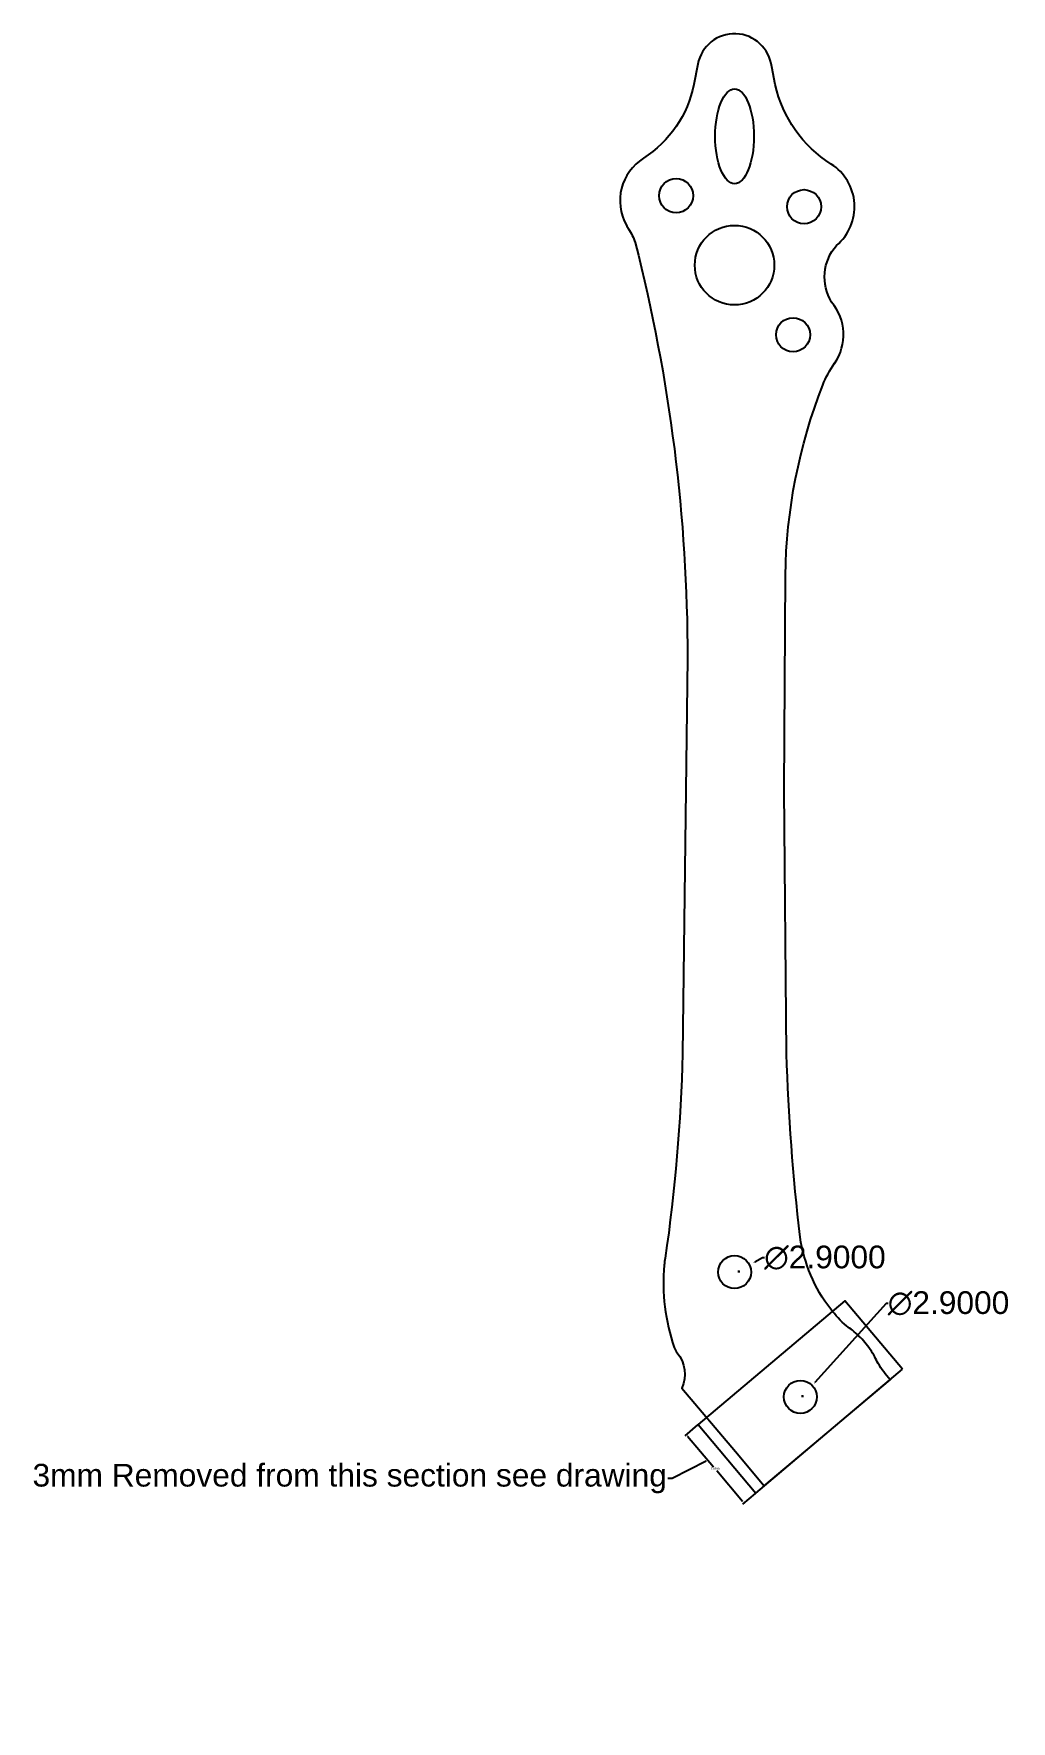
# Model space of a CAD drawing. Header units: inches. Extents: x -45 to 41, y -108 to 41.
import ezdxf
from ezdxf import colors
from ezdxf.entities.mleader import LeaderData, LeaderLine
from ezdxf.math import Vec2, Vec3

# ---------------------------------------------------------------- set-up
doc = ezdxf.new("R2010")
doc.units = ezdxf.units.IN
doc.header["$MEASUREMENT"] = 0
for name, color, linetype in [('6 Inch Skinny Arm', 50, 'Continuous'), ('Arm Cut Out', 20, 'Continuous'), ('Dims', 12, 'Continuous'), ('Notes', 92, 'Continuous')]:
    doc.layers.add(name, color=color, linetype=linetype)
doc.styles.get("Standard").update_dxf_attribs({"font": 'arial.ttf'})
doc.dimstyles.get("Standard").update_dxf_attribs({"dimtxt": 0.18, "dimasz": 0.18, "dimexe": 0.18, "dimexo": 0.0625, "dimgap": 0.09, "dimtad": 0, "dimtih": 1, "dimtoh": 1, "dimdec": 4, "dimzin": 0, "dimdsep": 46, "dimtxsty": 'Standard', "dimcen": 0.09, "dimadec": 0, "dimazin": 0, "dimtfac": 1, "dimtdec": 4, "dimtofl": 0, "dimtmove": 0, "dimatfit": 3, "dimfxl": 1, "dimtolj": 1, "dimtzin": 0, "dimarcsym": 0})

# ---------------------------------------------------------------- blocks, each defined once
blk = doc.blocks.new('*D5')
at = {"layer": 'Defpoints', "color": 0, "transparency": 16777216}
for p in [(18.62, -67.72), (16.12, -69.18)]:
    blk.add_point(p, dxfattribs=at)
at = {"layer": 'Dims', "color": 0, "lineweight": -2, "transparency": 16777216}
for p, q in [((19.46, -67.24), (18.78, -67.63)), ((19.64, -67.24), (19.46, -67.24)), ((17.28, -68.45), (17.46, -68.45)), ((17.37, -68.54), (17.37, -68.36))]:
    blk.add_line(p, q, dxfattribs=at)
at = {"layer": 'Dims', "color": 0, "transparency": 16777216}
blk.add_solid([(18.76, -67.61), (18.79, -67.66), (18.62, -67.72)], dxfattribs=at)
at = {"layer": 'Dims', "color": 0, "transparency": 16777216, "insert": (24.97, -67.24), "char_height": 2, "attachment_point": 5}
blk.add_mtext('\\A1;∅2.9000', dxfattribs=at)
blk = doc.blocks.new('*D6')
at = {"layer": 'Defpoints', "color": 0, "transparency": 16777216}
for p in [(23.96, -78.36), (22.02, -80.52)]:
    blk.add_point(p, dxfattribs=at)
at = {"layer": 'Dims', "color": 0, "lineweight": -2, "transparency": 16777216}
for p, q in [((30.35, -71.26), (24.08, -78.23)), ((30.53, -71.26), (30.35, -71.26)), ((22.9, -79.44), (23.08, -79.44)), ((22.99, -79.53), (22.99, -79.35))]:
    blk.add_line(p, q, dxfattribs=at)
at = {"layer": 'Dims', "color": 0, "transparency": 16777216}
blk.add_solid([(24.06, -78.21), (24.11, -78.25), (23.96, -78.36)], dxfattribs=at)
at = {"layer": 'Dims', "color": 0, "transparency": 16777216, "insert": (35.86, -71.26), "char_height": 2, "attachment_point": 5}
blk.add_mtext('\\A1;∅2.9000', dxfattribs=at)
blk = doc.blocks.new('*D7')
at = {"layer": 'Arm Cut Out', "color": 0, "lineweight": -2, "transparency": 16777216}
for p, q in [((13.74, -81.96), (12.61, -82.92)), ((12.86, -82.94), (15.14, -85.64)), ((17.71, -88.7), (15.44, -86)), ((18.82, -88), (17.69, -88.95))]:
    blk.add_line(p, q, dxfattribs=at)
at = {"layer": 'Arm Cut Out', "color": 0, "transparency": 16777216}
for points in [[(12.89, -82.92), (12.84, -82.96), (12.75, -82.8)], [(17.74, -88.68), (17.69, -88.72), (17.83, -88.84)]]:
    blk.add_solid(points, dxfattribs=at)
at = {"layer": 'Defpoints', "color": 0, "transparency": 16777216}
for p in [(13.79, -81.92), (17.83, -88.84), (18.87, -87.96)]:
    blk.add_point(p, dxfattribs=at)
at = {"layer": 'Arm Cut Out', "color": 0, "transparency": 16777216, "insert": (15.29, -85.82), "char_height": 0.18, "attachment_point": 5}
blk.add_mtext('\\A1;7.8898', dxfattribs=at)

msp = doc.modelspace()

# ---------------------------------------------------------------- linework, layer by layer
at = {"layer": '6 Inch Skinny Arm'}
msp.add_lwpolyline([(25.82189, 11.50862, 0.337433171), (25.55965, 16.89271, -0.330103941), (25.99036, 21.89682, 0.50611002), (25.51894, 29.05065, -0.200040052), (20.59344, 36.04583), (20.27887, 37.61204, 0.858838173), (13.76736, 37.84871, -1), (13.76733, 37.84871), (13.41664, 36.04583, -0.20437151), (8.97676, 29.57555, 0.396826893), (7.47307, 23.66333, 0.020282197), (7.66071, 23.35522, -0.067683217), (8.24978, 22.14331, -0.062508563), (12.85875, -14.461), (12.42868, -49.28165, -0.029139334), (10.89227, -67.27809, 0.024797045), (10.80067, -67.88932, 0.105253223), (11.69503, -75.14189, 0.089538884), (11.95327, -75.60811, -0.282165509), (12.37351, -78.71611), (17.07468, -84.30276), (17.08056, -84.30975), (19.6176, -87.32465), (30.70582, -77.99391, -0.037289176), (29.64406, -76.54497, 0.022601736), (29.36069, -75.96314, 0.047021952), (28.48877, -74.70376, 0.047021952), (27.3969, -73.62947), (27.3969, -73.62947, 0.022601736), (26.87205, -73.25084, -0.042185725), (25.47713, -71.77409, -0.129581606), (22.78707, -65.42641, -0.021302001), (21.5814, -49.28165), (21.37943, -26.05632), (21.48587, -7.17237, -0.090328445), (24.78162, 9.59047, -0.063942263), (25.82059, 11.50951, -0.978509699)], format="xyb", close=True, dxfattribs=at)
for centre, radius in [((11.85412, 26.27072), 1.5), ((23.12615, 25.30052), 1.5), ((17.00504, 20.14961), 3.5), ((22.15595, 14.0285), 1.5)]:
    msp.add_circle(centre, radius, dxfattribs=at)
at = {"layer": '6 Inch Skinny Arm', "linetype": 'ByBlock'}
for centre in [(17.00504, -68.50662), (22.80235, -79.49555)]:
    msp.add_circle(centre, 1.45, dxfattribs=at)
at = {"layer": '6 Inch Skinny Arm'}
msp.add_ellipse((17.00504, 31.49834), major_axis=(0, 4.17705), ratio=0.407872527, dxfattribs=at)
at = {"layer": 'Notes', "color": 244, "true_color": 0x991b1e}
msp.add_lwpolyline([(31.81473, -77.06743), (26.73476, -71.03063), (13.78996, -81.92368), (18.86993, -87.96048)], close=True, dxfattribs=at)

# ---------------------------------------------------------------- dimensions: what is measured, and where the dimension line sits
at = {"layer": 'Arm Cut Out'}
dim = msp.add_aligned_dim(p1=(13.78996, -81.92368), p2=(18.86993, -87.96048), distance=-1.36051, dimstyle='Standard', dxfattribs=at)
dim.commit()
dim.dimension.update_dxf_attribs({"geometry": '*D7', "text_midpoint": (15.28896, -85.81807)})
at = {"layer": 'Dims'}
for p1, p2, picture, middle in [((16.11591, -69.17976), (18.62399, -67.7239), '*D5', (24.969, -67.23689)), ((22.02498, -80.51878), (23.96443, -78.36274), '*D6', (35.85655, -71.26348))]:
    dim = msp.add_diameter_dim_2p(p1=p1, p2=p2, dimstyle='Standard', override={"dimtxt": 2}, dxfattribs=at)
    dim.commit()
    dim.dimension.update_dxf_attribs({"geometry": picture, "text_midpoint": middle, "dimtype": 163})

# ---------------------------------------------------------------- leaders
at = {"layer": 'Notes', "color": 244, "true_color": 0x991b1e}
ml = msp.add_multileader_mtext('Standard', dxfattribs=at)
ml.set_content('3mm Removed from this section see drawing', color=(153, 27, 30))
ml.set_leader_properties()
ml.build(insert=Vec2(0, 0))
ml.multileader.update_dxf_attribs({"dogleg_length": 0.36, "arrow_head_size": 0.18})
ctx = ml.context
ctx.base_point, ctx.char_height, ctx.arrow_head_size, ctx.landing_gap_size, ctx.plane_origin = Vec3(-44.64492, -86.68289), 2, 0.18, 0.09, Vec3(14.64957, -85.05824)
ctx.text_align_type = 2
notes = []
notes.append((ctx, [(0, (1, 1, 0), (11.49263, -86.68289), (-1, 0), 0.36, [(0, [(14.64957, -85.05824)], 0, [])])]))
ctx.mtext.insert, ctx.mtext.alignment, ctx.mtext.flow_direction = Vec3(11.04263, -85.38889), 3, 5
for ctx, leaders in notes:
    for number, flags, end, landing, length, lines in leaders:
        leader = LeaderData()
        leader.index, (leader.has_last_leader_line, leader.has_dogleg_vector, leader.attachment_direction) = number, flags
        leader.last_leader_point, leader.dogleg_vector, leader.dogleg_length = Vec3(end), Vec3(landing), length
        for number, points, colour, breaks in lines:
            line = LeaderLine()
            line.index, line.vertices, line.color, line.breaks = number, Vec3.list(points), colors.encode_raw_color(colour), breaks
            leader.lines.append(line)
        ctx.leaders.append(leader)

doc.saveas('drawing.dxf')
